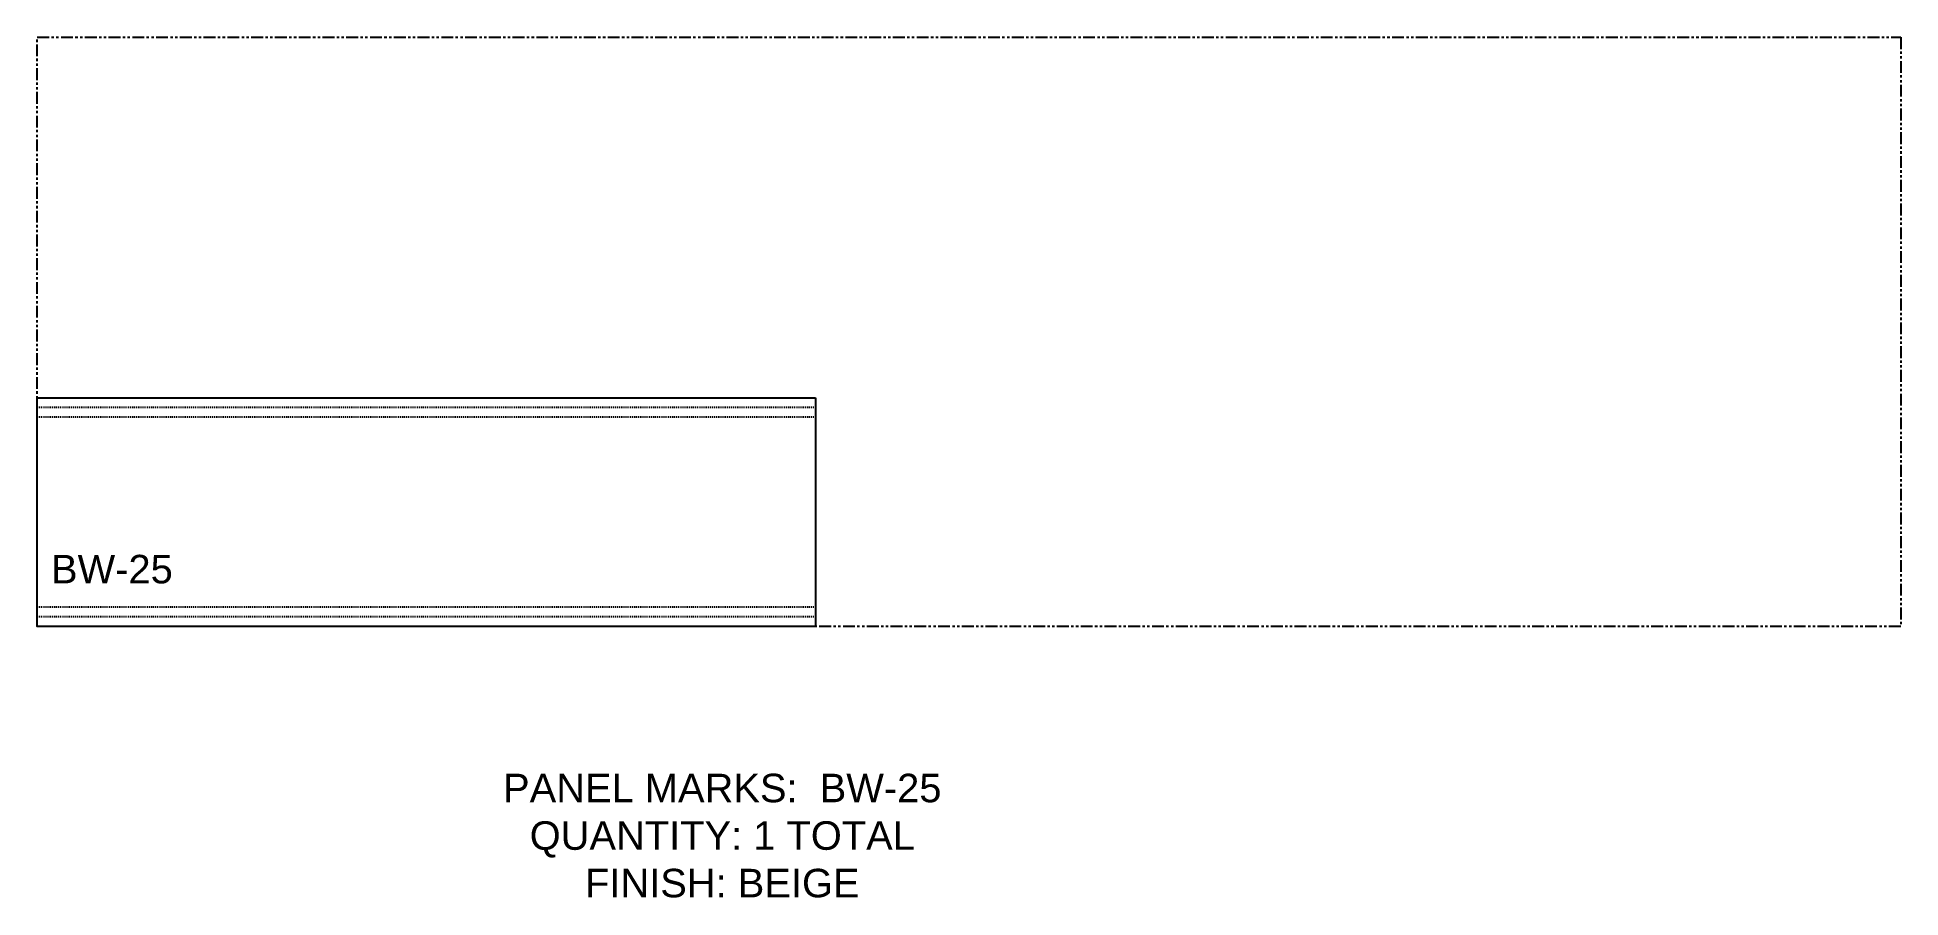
# Model space of a CAD drawing. Header units: inches. Extents: x 0 to 196, y -29 to 62.
import ezdxf

# ---------------------------------------------------------------- set-up
doc = ezdxf.new("R2010")
doc.units = ezdxf.units.IN
doc.header["$MEASUREMENT"] = 0
doc.linetypes.add('HIDDEN', pattern=[0.375, 0.25, -0.125])
doc.linetypes.add('PHANTOM', pattern=[2.5, 1.25, -0.25, 0.25, -0.25, 0.25, -0.25])
for name, color, linetype in [('DETAILS', 7, 'Continuous'), ('ROUT', 1, 'HIDDEN'), ('SHEET', 5, 'PHANTOM'), ('TEXT', 2, 'PHANTOM')]:
    doc.layers.add(name, color=color, linetype=linetype)
doc.styles.get("Standard").update_dxf_attribs({"font": 'arial.ttf'})

msp = doc.modelspace()

# ---------------------------------------------------------------- linework, layer by layer
at = {"layer": 'DETAILS', "ltscale": 0.25}
msp.add_lwpolyline([(81.87, 24.06), (81.87, 0), (0, 0), (0, 24.06)], close=True, dxfattribs=at)
at = {"layer": 'ROUT', "ltscale": 0.25}
for p, q in [((81.87, 23.03), (0, 23.03)), ((81.87, 22.03), (0, 22.03)), ((81.87, 2.03), (0, 2.03)), ((81.87, 1.03), (0, 1.03))]:
    msp.add_line(p, q, dxfattribs=at)
at = {"layer": 'SHEET'}
msp.add_lwpolyline([(0, 62), (196, 62), (196, 0), (0, 0)], close=True, dxfattribs=at)

# ---------------------------------------------------------------- texts
at = {"layer": 'TEXT', "char_height": 3, "attachment_point": 5}
for s, insert in [('BW-25', (7.85, 6.02)), ('PANEL MARKS:  BW-25\\PQUANTITY: 1 TOTAL\\PFINISH: BEIGE', (72.05, -22.01))]:
    msp.add_mtext_dynamic_manual_height_columns(s, width=199.7409, gutter_width=1, heights=[0], dxfattribs=dict(at, insert=insert))

doc.saveas('drawing.dxf')
